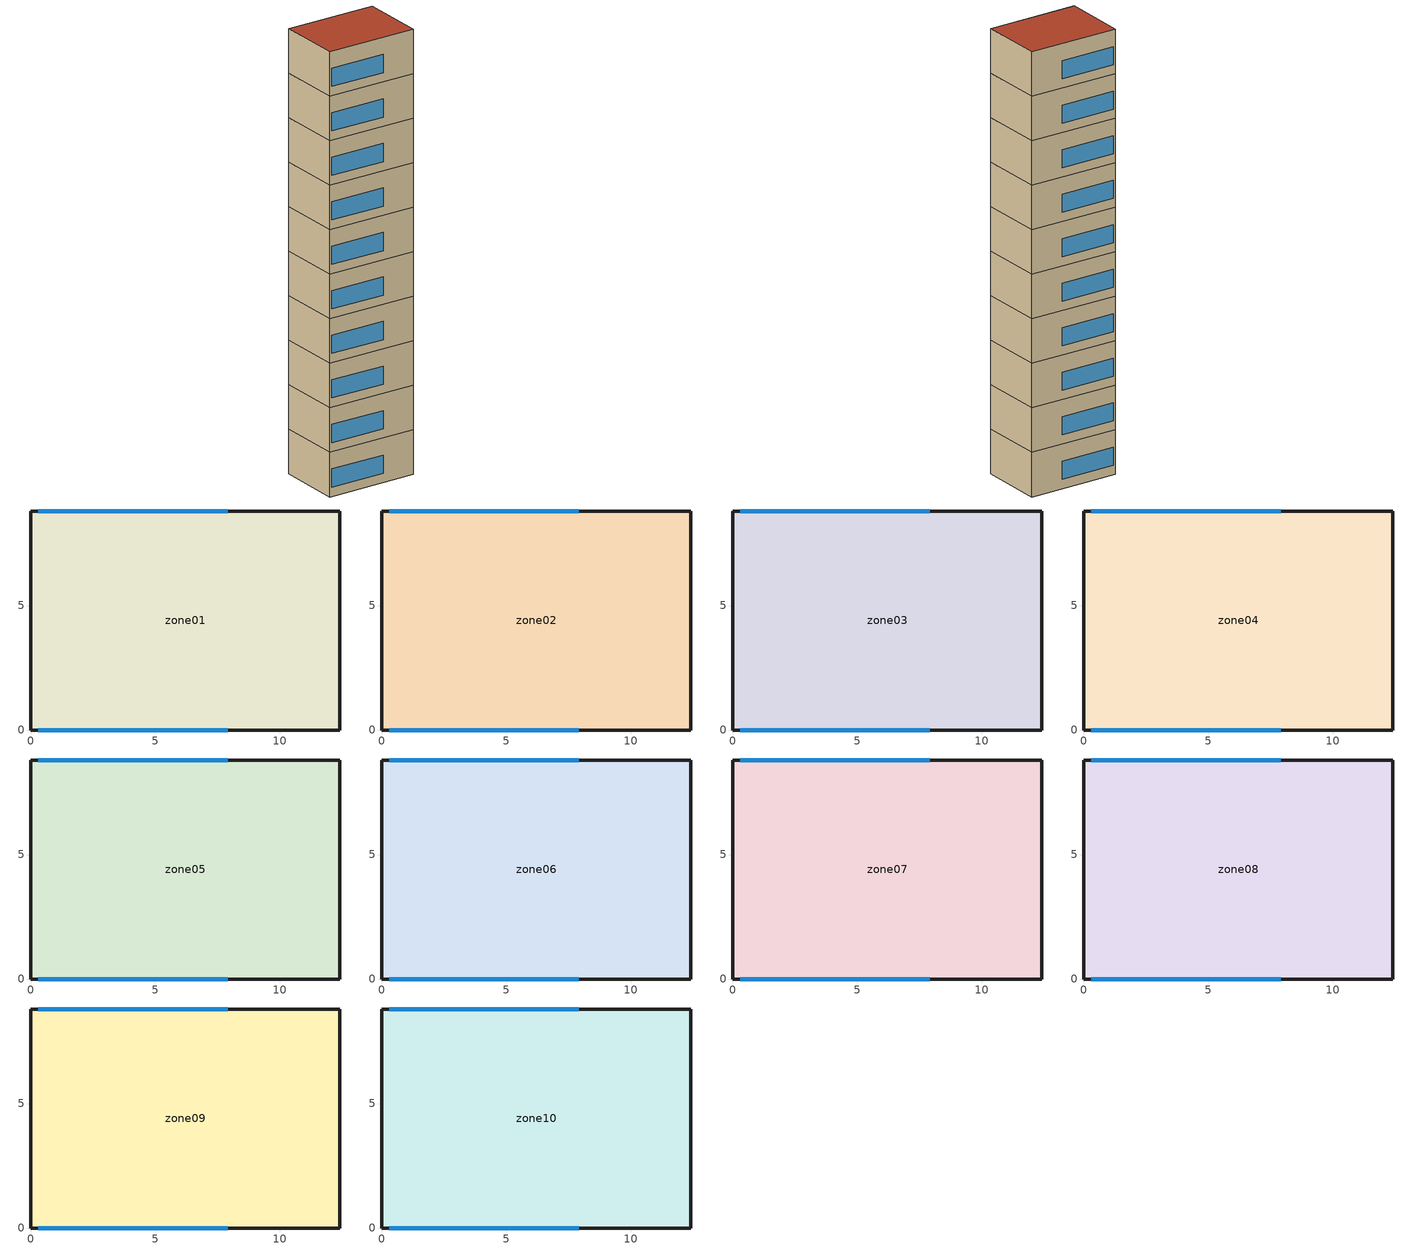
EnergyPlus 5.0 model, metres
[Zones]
zone01
 floor ground (GROUND_FLOOR): 0,0 0,8.8 12.4,8.8 12.4,0 z0
 wall outside (EXT_WALL): 12.4,0 12.4,8.8 0,8.8 0,0 12.4,0 z0:5.9
 window (EXT_WINDOW1): 0.3,0 7.9,0 / 7.9,8.8 0.3,8.8 z1.25:3.65
 ceiling to zone02 (ADJ_CEILING): 12.4,0 12.4,8.8 0,8.8 0,0 z5.9
zone02
 floor to zone01 (ADJ_CEILING): 0,0 0,8.8 12.4,8.8 12.4,0 z5.9
 wall outside (EXT_WALL): 12.4,0 12.4,8.8 0,8.8 0,0 12.4,0 z5.9:11.8
 window (EXT_WINDOW1): 0.3,0 7.9,0 / 7.9,8.8 0.3,8.8 z7.15:9.55
 ceiling to zone03 (ADJ_CEILING): 12.4,0 12.4,8.8 0,8.8 0,0 z11.8
zone03
 floor to zone02 (ADJ_CEILING): 0,0 0,8.8 12.4,8.8 12.4,0 z11.8
 wall outside (EXT_WALL): 12.4,0 12.4,8.8 0,8.8 0,0 12.4,0 z11.8:17.7
 window (EXT_WINDOW1): 0.3,0 7.9,0 / 7.9,8.8 0.3,8.8 z13.05:15.45
 ceiling to zone04 (ADJ_CEILING): 12.4,0 12.4,8.8 0,8.8 0,0 z17.7
zone04
 floor to zone03 (ADJ_CEILING): 0,0 0,8.8 12.4,8.8 12.4,0 z17.7
 wall outside (EXT_WALL): 12.4,0 12.4,8.8 0,8.8 0,0 12.4,0 z17.7:23.6
 window (EXT_WINDOW1): 0.3,0 7.9,0 / 7.9,8.8 0.3,8.8 z18.95:21.35
 ceiling to zone05 (ADJ_CEILING): 12.4,0 12.4,8.8 0,8.8 0,0 z23.6
zone05
 floor to zone04 (ADJ_CEILING): 0,0 0,8.8 12.4,8.8 12.4,0 z23.6
 wall outside (EXT_WALL): 12.4,0 12.4,8.8 0,8.8 0,0 12.4,0 z23.6:29.5
 window (EXT_WINDOW1): 0.3,0 7.9,0 / 7.9,8.8 0.3,8.8 z24.85:27.25
 ceiling to zone06 (ADJ_CEILING): 12.4,0 12.4,8.8 0,8.8 0,0 z29.5
zone06
 floor to zone05 (ADJ_CEILING): 0,0 0,8.8 12.4,8.8 12.4,0 z29.5
 wall outside (EXT_WALL): 12.4,0 12.4,8.8 0,8.8 0,0 12.4,0 z29.5:35.4
 window (EXT_WINDOW1): 0.3,0 7.9,0 / 7.9,8.8 0.3,8.8 z30.75:33.15
 ceiling to zone07 (ADJ_CEILING): 12.4,0 12.4,8.8 0,8.8 0,0 z35.4
zone07
 floor to zone06 (ADJ_CEILING): 0,0 0,8.8 12.4,8.8 12.4,0 z35.4
 wall outside (EXT_WALL): 12.4,0 12.4,8.8 0,8.8 0,0 12.4,0 z35.4:41.3
 window (EXT_WINDOW1): 0.3,0 7.9,0 / 7.9,8.8 0.3,8.8 z36.65:39.05
 ceiling to zone08 (ADJ_CEILING): 12.4,0 12.4,8.8 0,8.8 0,0 z41.3
zone08
 floor to zone07 (ADJ_CEILING): 0,0 0,8.8 12.4,8.8 12.4,0 z41.3
 wall outside (EXT_WALL): 12.4,0 12.4,8.8 0,8.8 0,0 12.4,0 z41.3:47.2
 window (EXT_WINDOW1): 0.3,0 7.9,0 / 7.9,8.8 0.3,8.8 z42.55:44.95
 ceiling to zone09 (ADJ_CEILING): 12.4,0 12.4,8.8 0,8.8 0,0 z47.2
zone09
 floor to zone08 (ADJ_CEILING): 0,0 0,8.8 12.4,8.8 12.4,0 z47.2
 wall outside (EXT_WALL): 12.4,0 12.4,8.8 0,8.8 0,0 12.4,0 z47.2:53.1
 window (EXT_WINDOW1): 0.3,0 7.9,0 / 7.9,8.8 0.3,8.8 z48.45:50.85
 ceiling to zone10 (ADJ_CEILING): 12.4,0 12.4,8.8 0,8.8 0,0 z53.1
zone10
 floor to zone09 (ADJ_CEILING): 0,0 0,8.8 12.4,8.8 12.4,0 z53.1
 wall outside (EXT_WALL): 12.4,0 12.4,8.8 0,8.8 0,0 12.4,0 z53.1:59
 window (EXT_WINDOW1): 0.3,0 7.9,0 / 7.9,8.8 0.3,8.8 z54.35:56.75
 roof outside (EXT_ROOF): 12.4,0 12.4,8.8 0,8.8 0,0 z59
[Building]
zone03: North Axis {deg}=0; Terrain=City; Loads Convergence Tolerance Value=0; Temperature Convergence Tolerance Value {deltaC}=0; Solar Distribution=FullInteriorAndExterior; Maximum Number of Warmup Days=0
[Site:Location]
not used: Latitude {deg}=0; Longitude {deg}=0; Time Zone {hr}=0; Elevation {m}=0
[Construction]
GROUND_FLOOR; EXT_WALL; EXT_ROOF; ADJ_CEILING; EXT_WINDOW1: 
[WindowProperty:ShadingControl]
ESHADE=0; ISHADE=INPUT 1*MAX_ISHADE : SHADECNTRL=ISHADE_INTERNAL
[SurfaceProperty:OtherSideCoefficients]
BOUNDARY=IDENTICAL; BOUNDARY=INPUT 1*TBOUNDARY; BOUNDARY=INPUT 1*TBOUNDARY_2; BOUNDARY=INPUT 1*TBOUNDARY_3; BOUNDARY=INPUT 1*TGROUND; BOUNDARY=20; BOUNDARY=15
[Zone]
zone01; zone02; zone03; zone04; zone05; zone06; zone07; zone08; zone09; zone10: 0, 0, 0, 0, , 1
